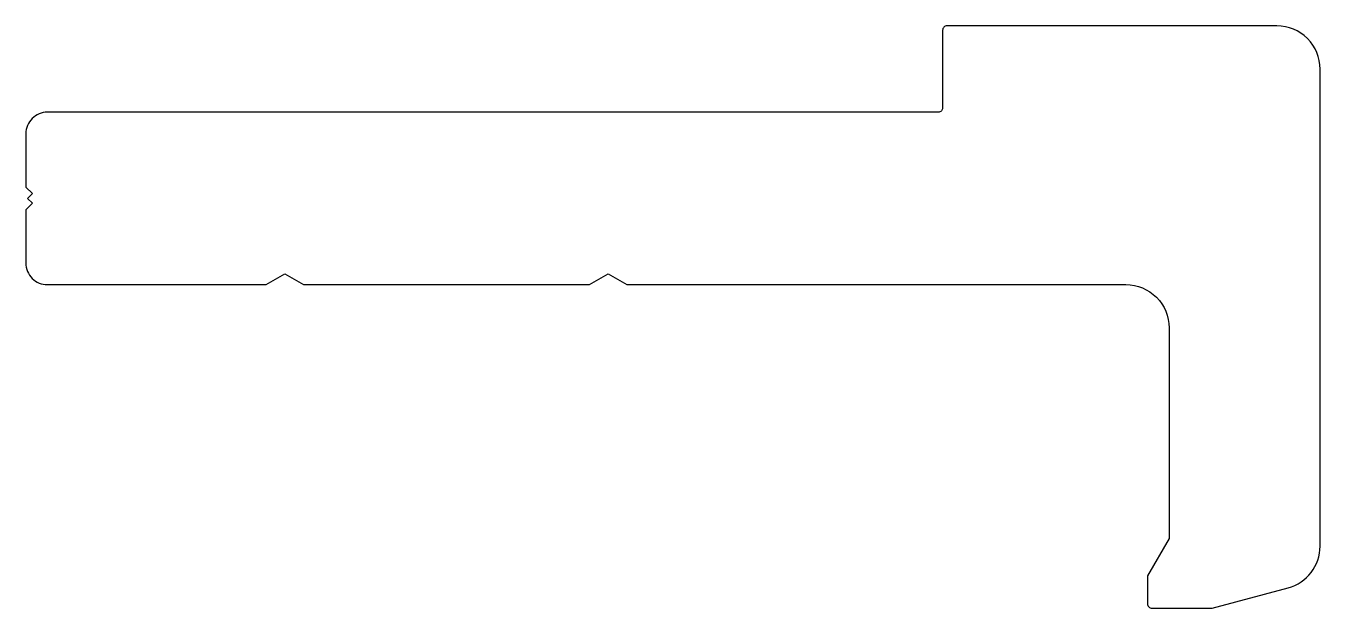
# Model space of a CAD drawing. Extents: x 469.8 to 529.8, y 686 to 713.
import ezdxf

# ---------------------------------------------------------------- set-up
doc = ezdxf.new("R2010")
doc.units = 0
doc.layers.get('0').update_dxf_attribs({"linetype": 'CONTINUOUS'})

msp = doc.modelspace()

# ---------------------------------------------------------------- linework, layer by layer
msp.add_lwpolyline([(470.091, 704.76), (469.791, 704.46), (469.791, 701.985, 0.414214), (470.791, 700.985), (480.925, 700.985), (481.791, 701.485), (482.658, 700.985), (495.925, 700.985), (496.791, 701.485), (497.658, 700.985), (520.791, 700.985, -0.414214), (522.791, 698.985), (522.791, 689.218), (521.791, 687.485), (521.791, 686.185, 0.414214), (521.991, 685.985), (524.791, 685.985), (528.309, 686.928, 0.339454), (529.791, 688.86), (529.791, 710.985, 0.414214), (527.791, 712.985), (512.491, 712.985, 0.414214), (512.291, 712.785), (512.291, 709.185, -0.414214), (512.091, 708.985), (470.791, 708.985, 0.414214), (469.791, 707.985), (469.791, 705.51), (470.091, 705.21), (469.866, 704.985)], format="xyb", close=True)

doc.saveas('drawing.dxf')
